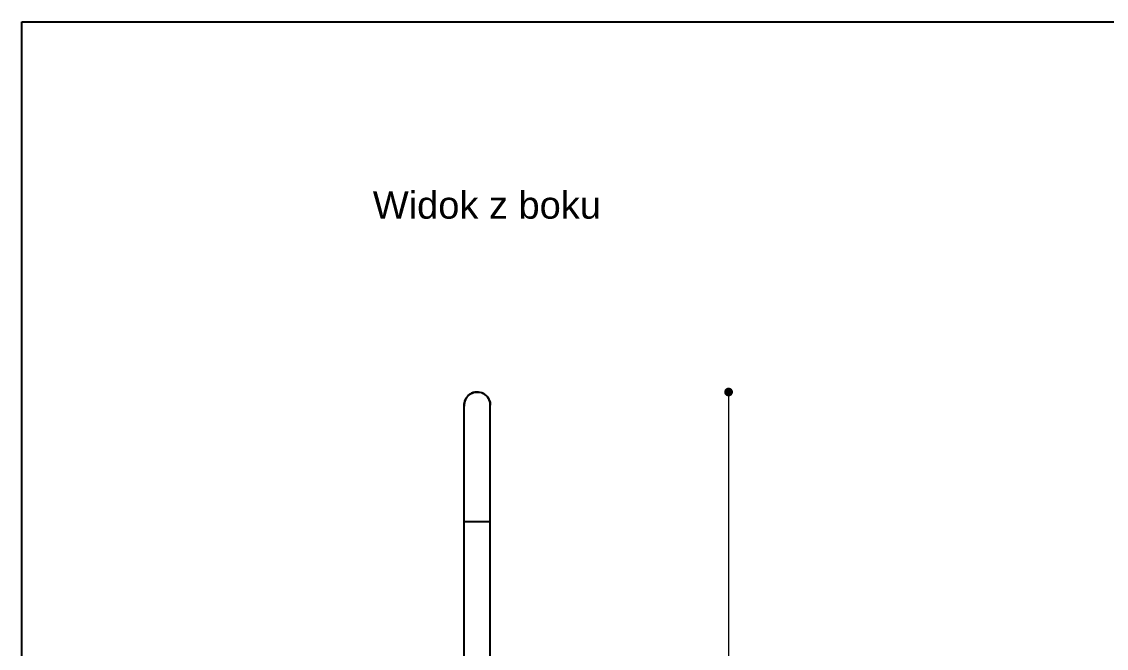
# Model space of a CAD drawing. Header units: millimetres. Extents: x 12069 to 16055, y 15847 to 21295.
# Drawn here: x 12069 to 14062, y 20143 to 21295 of the extents above; entities that cross this region are included whole.
import ezdxf

# ---------------------------------------------------------------- set-up
doc = ezdxf.new("R2010")
doc.units = ezdxf.units.MM
doc.header["$LTSCALE"] = 3
doc.layers.add('DomyÅ›lny', color=7, linetype='Continuous')
doc.styles.get("Standard").update_dxf_attribs({"font": 'arial.ttf'})
doc.dimstyles.new('MATEUSZ', dxfattribs={"dimtxt": 35, "dimasz": 16, "dimexe": 0.18, "dimexo": 0.0625, "dimgap": 0.09, "dimtad": 0, "dimdec": 0, "dimdsep": 46, "dimtxsty": 'Standard', "dimblk": 'DOT', "dimcen": 0.09, "dimse1": 1, "dimse2": 1, "dimadec": 0, "dimazin": 0, "dimtfac": 1, "dimtdec": 0, "dimtofl": 0, "dimtmove": 0, "dimatfit": 3, "dimfxl": 1, "dimtolj": 1, "dimtzin": 0, "dimlwd": 9, "dimlwe": 9, "dimarcsym": 0})

# ---------------------------------------------------------------- blocks, each defined once
blk = doc.blocks.new('_Dot')
at = {"color": 0, "linetype": 'ByBlock', "lineweight": -2}
blk.add_line((-0.5, 0), (-1, 0), dxfattribs=at)
at = {"color": 0, "linetype": 'ByBlock', "const_width": 0.5}
blk.add_lwpolyline([(-0.25, 0, 1), (0.25, 0, 1)], format="xyb", close=True, dxfattribs=at)
blk = doc.blocks.new('*D27')
at = {"color": 0, "lineweight": 9, "transparency": 16777216}
for p, q in [((13367.6, 20598.4), (13367.6, 19985.1)), ((13367.6, 19270.5), (13367.6, 19883.8))]:
    blk.add_line(p, q, dxfattribs=at)
at = {"layer": 'Defpoints', "color": 0, "transparency": 16777216}
for p in [(12905.7, 20614.4), (13367.6, 20614.4), (12929.7, 19254.5)]:
    blk.add_point(p, dxfattribs=at)
at = {"color": 0, "lineweight": 9, "transparency": 16777216, "xscale": 16, "yscale": 16, "zscale": 16}
for p, rotation in [((13367.6, 20614.4), 90), ((13367.6, 19254.5), 270)]:
    blk.add_blockref('_Dot', p, dxfattribs=dict(at, rotation=rotation))
at = {"color": 0, "transparency": 16777216, "insert": (13367.6, 19934.4), "char_height": 35, "attachment_point": 5, "rotation": 90}
blk.add_mtext('\\A1;1360', dxfattribs=at)

msp = doc.modelspace()

# ---------------------------------------------------------------- linework, layer by layer
msp.add_lwpolyline([(12068.5, 21295), (16055.1, 21295), (16055.1, 15847.5), (12068.5, 15847.5)], close=True)
at = {"layer": 'DomyÅ›lny'}
for p, q in [((12881.7, 19254.5), (12881.7, 20376.4)), ((12929.7, 19254.5), (12929.7, 20376.4))]:
    msp.add_line(p, q, dxfattribs=at)
for points in [[(12881.7, 20590.4, 0), (12881.9, 20592.7, 0), (12882.2, 20595, 0), (12882.8, 20597.3, 0), (12883.6, 20599.5, 0), (12884.6, 20601.7, 0), (12885.8, 20603.7, 0), (12887.3, 20605.6, 0), (12888.9, 20607.4, 0), (12890.6, 20609, 0), (12892.5, 20610.4, 0), (12894.5, 20611.6, 0), (12896.6, 20612.5, 0), (12898.8, 20613.3, 0), (12901.1, 20613.9, 0), (12903.3, 20614.2, 0), (12905.7, 20614.4, 0), (12908, 20614.2, 0), (12910.4, 20613.9, 0), (12912.7, 20613.3, 0), (12915, 20612.5, 0), (12917.2, 20611.5, 0), (12919.2, 20610.2, 0), (12921.1, 20608.8, 0), (12922.9, 20607.2, 0), (12924.4, 20605.4, 0), (12925.8, 20603.5, 0), (12927, 20601.5, 0), (12928, 20599.4, 0), (12928.7, 20597.2, 0), (12929.3, 20595, 0), (12929.6, 20592.7, 0), (12929.7, 20590.4, 0)], [(12881.7, 20376.4, 0), (12881.7, 20590.4, 0)], [(12929.7, 20376.4, 0), (12929.7, 20590.4, 0)], [(12881.7, 20376.4, 0), (12881.7, 20376.4, 0), (12881.7, 20376.4, 0), (12881.7, 20376.4, 0), (12881.7, 20376.4, 0), (12881.7, 20376.4, 0), (12881.7, 20376.4, 0), (12881.7, 20376.4, 0), (12881.7, 20376.4, 0), (12881.7, 20376.4, 0), (12881.7, 20376.4, 0), (12881.8, 20376.4, 0), (12881.8, 20376.4, 0), (12881.9, 20376.4, 0), (12882.4, 20376.4, 0), (12884.7, 20376.4, 0), (12929.7, 20376.4, 0)]]:
    msp.add_polyline3d(points, dxfattribs=at)
for start, end in [(0, 185.4385), (353.9723, 0)]:
    msp.add_arc((12905.7, 20590.4), 24, start, end, dxfattribs=at)

# ---------------------------------------------------------------- texts
at = {"insert": (12713.8, 20983), "char_height": 50, "attachment_point": 1}
msp.add_mtext_dynamic_manual_height_columns('Widok z boku', width=1056.226, gutter_width=1, heights=[0], dxfattribs=at)

# ---------------------------------------------------------------- dimensions: what is measured, and where the dimension line sits
dim = msp.add_linear_dim(base=(13367.6, 20614.4), p1=(12929.7, 19254.5), p2=(12905.7, 20614.4), angle=90, dimstyle='MATEUSZ')
dim.commit()
dim.dimension.update_dxf_attribs({"geometry": '*D27', "text_midpoint": (13367.6, 19934.4)})

doc.saveas('drawing.dxf')
